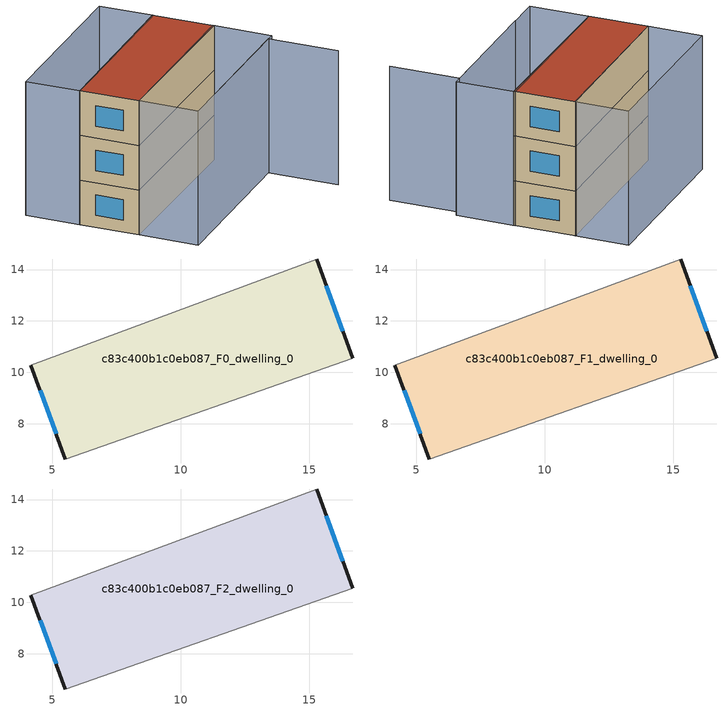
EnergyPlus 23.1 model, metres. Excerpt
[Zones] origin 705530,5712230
c83c400b1c0eb087_F0_dwelling_0
 floor ground (EU_floor_Construction): 15.29,14.41 16.69,10.56 5.52,6.63 4.17,10.28 z0
 wall outside (EU_wall_Construction): 4.17,10.28 5.52,6.63 / 16.69,10.56 15.29,14.41 z0:3
 wall adiabatic (EU_wall_Construction): 5.52,6.63 16.69,10.56 / 15.29,14.41 4.17,10.28 z0:3
 window (EU_Window_Construction): 4.54,9.3 5.15,7.62 / 16.31,11.6 15.67,13.37 z0.81:2.19
c83c400b1c0eb087_F1_dwelling_0
 floor to c83c400b1c0eb087_F0_dwelling_0 (EU_floor_Construction): 15.29,14.41 16.69,10.56 5.52,6.63 4.17,10.28 z3
 wall outside (EU_wall_Construction): 4.17,10.28 5.52,6.63 / 16.69,10.56 15.29,14.41 z3:6
 wall adiabatic (EU_wall_Construction): 5.52,6.63 16.69,10.56 / 15.29,14.41 4.17,10.28 z3:6
 window (EU_Window_Construction): 4.54,9.3 5.15,7.62 / 16.31,11.6 15.67,13.37 z3.81:5.19
c83c400b1c0eb087_F2_dwelling_0
 floor to c83c400b1c0eb087_F1_dwelling_0 (EU_floor_Construction): 15.29,14.41 16.69,10.56 5.52,6.63 4.17,10.28 z6
 wall outside (EU_wall_Construction): 4.17,10.28 5.52,6.63 / 16.69,10.56 15.29,14.41 z6:9
 wall adiabatic (EU_wall_Construction): 5.52,6.63 16.69,10.56 / 15.29,14.41 4.17,10.28 z6:9
 window (EU_Window_Construction): 4.54,9.3 5.15,7.62 / 16.31,11.6 15.67,13.37 z6.81:8.19
 roof outside (EU_roof_Construction): 16.69,10.56 15.29,14.41 4.17,10.28 5.52,6.63 z9
shading: 9.03,3.76 17.49,6.84 / 17.49,6.84 19.07,2.5 / 17.99,7.01 6.85,2.96 / 6.85,2.96 5.52,6.63 / 5.52,6.63 16.66,10.67 / 16.66,10.67 17.99,7.01 / 2.95,13.64 14.1,17.69 / 14.1,17.69 15.32,14.33 / 15.32,14.33 4.17,10.28 / 4.17,10.28 2.95,13.64 z0:9
[Building]
EU S2 Campaign: North Axis=0; Terrain=City; Solar Distribution=FullExterior
[Site:Location]
London: Latitude=51.5; Longitude=-0.5; Time Zone=0; Elevation=25
[SizingPeriod:WeatherFileDays]
AnnualSizingPeriod: Begin Month=1; Begin Day of Month=1; End Month=12; End Day of Month=31; Day of Week for Start Day=Monday; Use Weather File Daylight Saving Period=No; Use Weather File Rain and Snow Indicators=No
[MATERIAL]
EU_InternalMass_Material: Roughness=MediumRough; Thickness=0.1; Conductivity=1; Density=1800; Specific Heat=900; Thermal Absorptance=0.9; Solar Absorptance=0.7; Visible Absorptance=0.7
[MATERIAL:NOMASS] Roughness=MediumRough; Thermal Absorptance=0.9; Solar Absorptance=0.7; Visible Absorptance=0.7
Name | Thermal Resistance
EU_wall_NoMass | 0.727863
EU_roof_NoMass | 0.773354
EU_floor_NoMass | 1.79329
[WINDOWMATERIAL:SIMPLEGLAZINGSYSTEM]
EU_Window_SimpleGlazing: UFactor=2.58614; Solar Heat Gain Coefficient=0.76; Visible Transmittance=0.76
[CONSTRUCTION]
EU_wall_Construction: EU_wall_NoMass
EU_roof_Construction: EU_roof_NoMass
EU_floor_Construction: EU_floor_NoMass
EU_Window_Construction: EU_Window_SimpleGlazing
EU_InternalMass_Construction: EU_InternalMass_Material
[ZONE] Type=1; Multiplier=1; Ceiling Height=autocalculate; Floor Area=autocalculate; Part of Total Floor Area=Yes
Name | Volume
c83c400b1c0eb087_F0_dwelling_0 | 142.049
c83c400b1c0eb087_F1_dwelling_0; c83c400b1c0eb087_F2_dwelling_0 | 142.047
[INTERNALMASS] Construction=EU_InternalMass_Construction; Surface Area=47.3495
Name | Zone or ZoneList
c83c400b1c0eb087_F0_dwelling_0_EU_InternalMass | c83c400b1c0eb087_F0_dwelling_0
c83c400b1c0eb087_F1_dwelling_0_EU_InternalMass | c83c400b1c0eb087_F1_dwelling_0
c83c400b1c0eb087_F2_dwelling_0_EU_InternalMass | c83c400b1c0eb087_F2_dwelling_0
[OTHEREQUIPMENT] Fuel Type=Electricity; Design Level Calculation Method=Watts/Area; Power per Zone Floor Area=1; Fraction Latent=0; Fraction Radiant=0; Fraction Lost=0; Carbon Dioxide Generation Rate=0; EndUse Subcategory=EU_Step8_InternalGains
Name | Zone or ZoneList or Space or SpaceList | Schedule
EU_Step8_InternalGain_c83c400b1c0eb087_F0_dwelling_0_f000 | c83c400b1c0eb087_F0_dwelling_0 | EU_Step8_GainSchedule_c83c400b1c0eb087_F0_dwelling_0_f000
EU_Step8_InternalGain_c83c400b1c0eb087_F1_dwelling_0_f000 | c83c400b1c0eb087_F1_dwelling_0 | EU_Step8_GainSchedule_c83c400b1c0eb087_F1_dwelling_0_f000
EU_Step8_InternalGain_c83c400b1c0eb087_F2_dwelling_0_f000 | c83c400b1c0eb087_F2_dwelling_0 | EU_Step8_GainSchedule_c83c400b1c0eb087_F2_dwelling_0_f000
[ZONEVENTILATION:DESIGNFLOWRATE] Schedule=EU_AlwaysOn; Design Flow Rate Calculation Method=AirChanges/Hour; Air Changes per Hour=0.484901; Ventilation Type=Natural; Fan Pressure Rise=0; Fan Total Efficiency=1; Constant Term Coefficient=1; Temperature Term Coefficient=0; Velocity Term Coefficient=0; Velocity Squared Term Coefficient=0; Minimum Indoor Temperature=-100; Maximum Indoor Temperature=100; Delta Temperature=-100; Minimum Outdoor Temperature=-100; Maximum Outdoor Temperature=100; Maximum Wind Speed=40
Name | Zone or ZoneList or Space or SpaceList
EU_ConstantAir_c83c400b1c0eb087_F0_dwelling_0 | c83c400b1c0eb087_F0_dwelling_0
EU_ConstantAir_c83c400b1c0eb087_F1_dwelling_0 | c83c400b1c0eb087_F1_dwelling_0
EU_ConstantAir_c83c400b1c0eb087_F2_dwelling_0 | c83c400b1c0eb087_F2_dwelling_0
[HVACTEMPLATE:THERMOSTAT] Constant Heating Setpoint=20; Constant Cooling Setpoint=50
EU_HeatOnly_c83c400b1c0eb087_F0_dwelling_0; EU_HeatOnly_c83c400b1c0eb087_F1_dwelling_0; EU_HeatOnly_c83c400b1c0eb087_F2_dwelling_0
[HVACTEMPLATE:ZONE:IDEALLOADSAIRSYSTEM] System Availability Schedule=EU_AlwaysOn; Maximum Heating Supply Air Temperature=50; Minimum Cooling Supply Air Temperature=13; Maximum Heating Supply Air Humidity Ratio=0.0156; Minimum Cooling Supply Air Humidity Ratio=0.0077; Heating Limit=NoLimit; Cooling Limit=NoLimit; Heating Availability Schedule=EU_AlwaysOn; Cooling Availability Schedule=EU_CoolingOff; Dehumidification Control Type=ConstantSensibleHeatRatio; Cooling Sensible Heat Ratio=0.7; Dehumidification Setpoint=60; Humidification Control Type=None; Humidification Setpoint=30; Outdoor Air Method=None; Outdoor Air Flow Rate per Person=0.00944; Outdoor Air Flow Rate per Zone Floor Area=0; Outdoor Air Flow Rate per Zone=0; Demand Controlled Ventilation Type=None; Outdoor Air Economizer Type=NoEconomizer; Heat Recovery Type=None; Sensible Heat Recovery Effectiveness=0.7; Latent Heat Recovery Effectiveness=0.65
Name | Template Thermostat
c83c400b1c0eb087_F0_dwelling_0 | EU_HeatOnly_c83c400b1c0eb087_F0_dwelling_0
c83c400b1c0eb087_F1_dwelling_0 | EU_HeatOnly_c83c400b1c0eb087_F1_dwelling_0
c83c400b1c0eb087_F2_dwelling_0 | EU_HeatOnly_c83c400b1c0eb087_F2_dwelling_0
[SIZING:ZONE] Zone Cooling Design Supply Air Temperature Input Method=SupplyAirTemperature; Zone Cooling Design Supply Air Temperature=13; Zone Heating Design Supply Air Temperature Input Method=SupplyAirTemperature; Zone Heating Design Supply Air Temperature=50; Zone Cooling Design Supply Air Humidity Ratio=0.008; Zone Heating Design Supply Air Humidity Ratio=0.008; Cooling Design Air Flow Method=DesignDay; Cooling Design Air Flow Rate=0; Cooling Minimum Air Flow per Zone Floor Area=0.000762; Cooling Minimum Air Flow=0; Cooling Minimum Air Flow Fraction=0.2; Heating Design Air Flow Method=DesignDay; Heating Design Air Flow Rate=0; Heating Maximum Air Flow per Zone Floor Area=0.002032; Heating Maximum Air Flow=0.141576; Heating Maximum Air Flow Fraction=0.3; Account for Dedicated Outdoor Air System=No; Dedicated Outdoor Air System Control Strategy=NeutralSupplyAir; Dedicated Outdoor Air Low Setpoint Temperature for Design=autosize; Dedicated Outdoor Air High Setpoint Temperature for Design=autosize; Zone Load Sizing Method=Sensible Load Only No Latent Load; Zone Latent Cooling Design Supply Air Humidity Ratio Input Method=HumidityRatioDifference; Zone Cooling Design Supply Air Humidity Ratio Difference=0.005; Zone Latent Heating Design Supply Air Humidity Ratio Input Method=HumidityRatioDifference; Zone Humidification Design Supply Air Humidity Ratio Difference=0.005
c83c400b1c0eb087_F0_dwelling_0; c83c400b1c0eb087_F1_dwelling_0; c83c400b1c0eb087_F2_dwelling_0
[SCHEDULE:CONSTANT]
Name | Hourly Value
EU_AlwaysOn | 1
EU_CoolingOff | 0
[SCHEDULE:FILE] Column Number=1; Rows to Skip at Top=0; Number of Hours of Data=8760; Column Separator=Comma; Interpolate to Timestep=No; Minutes per Item=60; Adjust Schedule for Daylight Savings=Yes
Name | File
EU_Step8_GainSchedule_c83c400b1c0eb087_F0_dwelling_0_f000 | ../../schedules/c83c400b1c0eb087/c83c400b1c0eb087_F0_dwelling_0_f000_gain.csv
EU_Step8_GainSchedule_c83c400b1c0eb087_F1_dwelling_0_f000 | ../../schedules/c83c400b1c0eb087/c83c400b1c0eb087_F1_dwelling_0_f000_gain.csv
EU_Step8_GainSchedule_c83c400b1c0eb087_F2_dwelling_0_f000 | ../../schedules/c83c400b1c0eb087/c83c400b1c0eb087_F2_dwelling_0_f000_gain.csv
